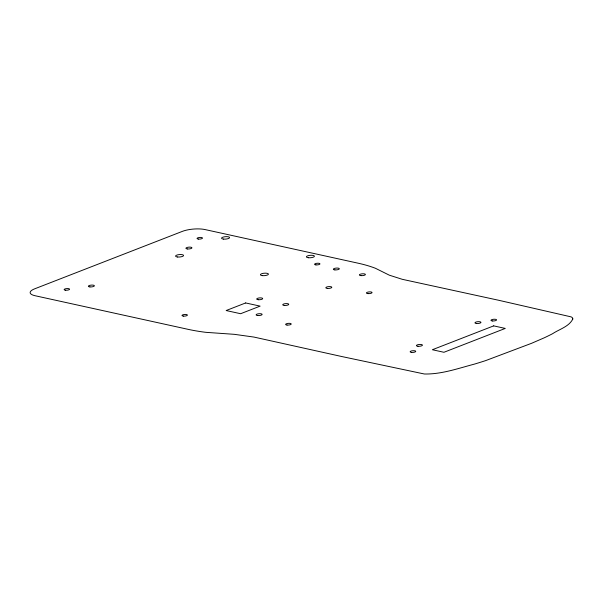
<?xml version="1.0" encoding="UTF-8"?>
<svg xmlns="http://www.w3.org/2000/svg" width="603" height="603" viewBox="0 0 603 603"><rect width="100%" height="100%" fill="white"/><g stroke="black" fill="none" stroke-linecap="round" stroke-linejoin="round"><path stroke-width="0.9" d="M572.85 318.919C569.172 326.607 559.275 329.23 552.597 333.7A268.644 81.232 -4.6 0 1 544.253 337.808L531.522 343.326L485.626 360.617A268.734 81.254 -4.6 0 1 474.448 364.106C458.137 368.395 441.645 374.335 424.565 374.003A10.839 3.279 -4.6 0 1 424.21 373.966L342.044 356.592L253.923 337.069L234.326 334.326L207.522 332.449A20.155 6.098 -4.6 0 1 204.447 332.155A120.932 36.564 -4.6 0 1 188.046 329.328L35.08 295.726A16.13 4.877 -4.6 0 1 34.642 288.837L182.37 231.371A16.13 4.877 -4.6 0 1 205.095 229.577L358.069 263.187A120.932 36.564 -4.6 0 1 372.986 267.378L374.621 267.966A20.155 6.098 -4.6 0 1 376.249 268.682L389.357 275.194L402.337 279.325L498.342 300.196L571.026 316.854A10.839 3.279 -4.6 0 1 571.237 316.937L572.36 317.668L572.85 318.919M245.655 302.947L226.14 310.537L240.62 313.718L260.134 306.128L245.655 302.947M493.676 325.876L432.359 349.732L443.944 352.28L505.261 328.424L493.676 325.876M315.949 264.89A2.721 0.822 -4.6 0 0 319.967 263.858A2.721 0.822 -4.6 0 0 315.859 263.473A2.721 0.822 -4.6 0 0 315.949 264.89M183.395 316.108A2.721 0.822 -4.6 0 0 187.412 315.075A2.721 0.822 -4.6 0 0 183.304 314.683A2.721 0.822 -4.6 0 0 183.395 316.108M89.922 286.915A3.023 0.912 -4.6 0 0 94.392 285.769A3.023 0.912 -4.6 0 0 89.824 285.34A3.023 0.912 -4.6 0 0 89.922 286.915M187.473 248.964A3.023 0.912 -4.6 0 0 191.942 247.818A3.023 0.912 -4.6 0 0 187.375 247.381A3.023 0.912 -4.6 0 0 187.473 248.964M177.644 256.999A4.033 1.221 -4.6 0 0 183.598 255.468A4.033 1.221 -4.6 0 0 177.508 254.888A4.033 1.221 -4.6 0 0 177.644 256.999M262.486 275.639A4.033 1.221 -4.6 0 0 268.448 274.109A4.033 1.221 -4.6 0 0 262.35 273.528A4.033 1.221 -4.6 0 0 262.486 275.639M223.63 239.105A4.033 1.221 -4.6 0 0 229.592 237.574A4.033 1.221 -4.6 0 0 223.494 236.994A4.033 1.221 -4.6 0 0 223.63 239.105M308.472 257.745A4.033 1.221 -4.6 0 0 314.434 256.215A4.033 1.221 -4.6 0 0 308.344 255.634A4.033 1.221 -4.6 0 0 308.472 257.745M417.969 346.273A3.023 0.912 -4.6 0 0 422.447 345.127A3.023 0.912 -4.6 0 0 417.871 344.697A3.023 0.912 -4.6 0 0 417.969 346.273M476.506 323.502A3.023 0.912 -4.6 0 0 480.975 322.356A3.023 0.912 -4.6 0 0 476.408 321.927A3.023 0.912 -4.6 0 0 476.506 323.502M284.299 305.442A3.023 0.912 -4.6 0 0 288.769 304.296A3.023 0.912 -4.6 0 0 284.201 303.859A3.023 0.912 -4.6 0 0 284.299 305.442M258.235 299.714A3.023 0.912 -4.6 0 0 262.704 298.568A3.023 0.912 -4.6 0 0 258.137 298.138A3.023 0.912 -4.6 0 0 258.235 299.714M360.948 275.624A3.023 0.912 -4.6 0 0 365.418 274.478A3.023 0.912 -4.6 0 0 360.85 274.041A3.023 0.912 -4.6 0 0 360.948 275.624M334.884 269.895A3.023 0.912 -4.6 0 0 339.353 268.75A3.023 0.912 -4.6 0 0 334.786 268.32A3.023 0.912 -4.6 0 0 334.884 269.895M65.539 290.216A2.721 0.822 -4.6 0 0 69.564 289.184A2.721 0.822 -4.6 0 0 65.448 288.792A2.721 0.822 -4.6 0 0 65.539 290.216M198.455 239.082A2.721 0.822 -4.6 0 0 202.48 238.049A2.721 0.822 -4.6 0 0 198.364 237.657A2.721 0.822 -4.6 0 0 198.455 239.082M327.361 288.422A3.023 0.912 -4.6 0 0 331.831 287.277A3.023 0.912 -4.6 0 0 327.263 286.847A3.023 0.912 -4.6 0 0 327.361 288.422M257.685 315.535A3.023 0.912 -4.6 0 0 262.147 314.389A3.023 0.912 -4.6 0 0 257.587 313.952A3.023 0.912 -4.6 0 0 257.685 315.535M287.066 325.055A2.819 0.852 -4.6 0 0 291.234 323.984A2.819 0.852 -4.6 0 0 286.968 323.577A2.819 0.852 -4.6 0 0 287.066 325.055M411.578 352.408A2.819 0.852 -4.6 0 0 415.753 351.338A2.819 0.852 -4.6 0 0 411.487 350.938A2.819 0.852 -4.6 0 0 411.578 352.408M367.89 293.608A2.819 0.852 -4.6 0 0 372.066 292.538A2.819 0.852 -4.6 0 0 367.8 292.131A2.819 0.852 -4.6 0 0 367.89 293.608M492.41 320.962A2.819 0.852 -4.6 0 0 496.578 319.892A2.819 0.852 -4.6 0 0 492.312 319.492A2.819 0.852 -4.6 0 0 492.41 320.962"/></g></svg>
